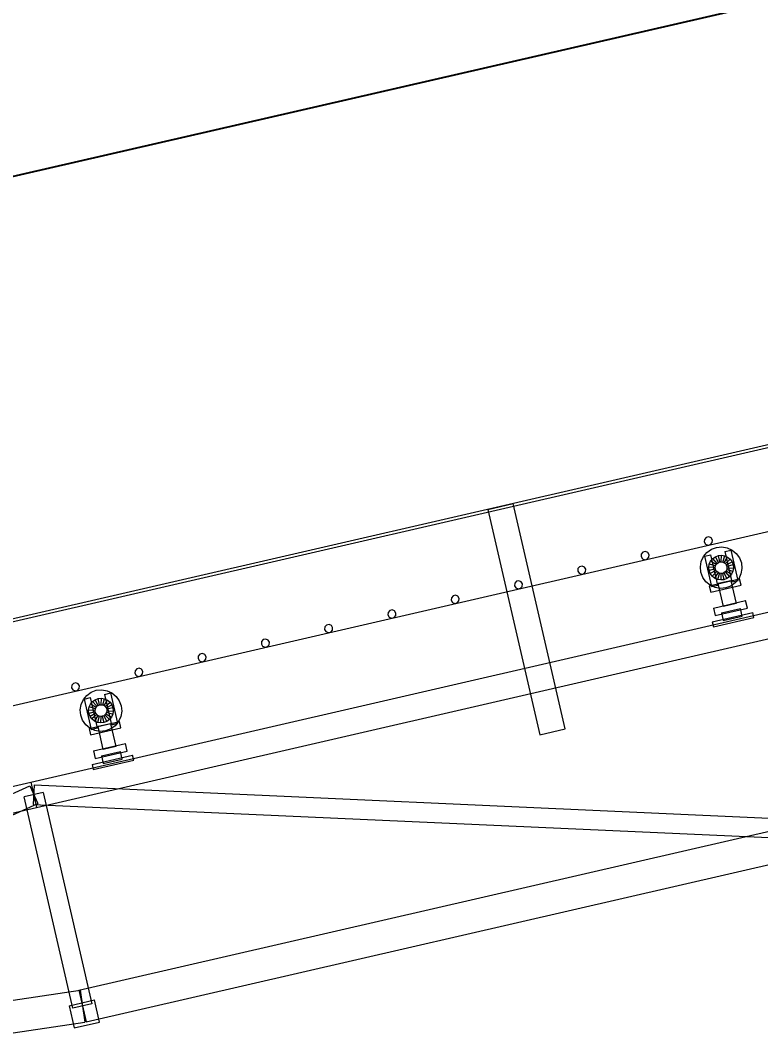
# Model space of a CAD drawing. Header units: millimetres. Extents: x -1970 to 59977, y -65068 to 6837.
# Drawn here: x 28597 to 29737, y 719 to 2278 of the extents above; entities that cross this region are included whole.
import ezdxf

# ---------------------------------------------------------------- set-up
doc = ezdxf.new("R2010")
doc.units = ezdxf.units.MM
doc.layers.add('COTAS_P', color=1, linetype='Continuous', lineweight=0)
doc.layers.add('lateral_C03', color=7, linetype='Continuous', lineweight=0)
doc.dimstyles.new('R19_100', dxfattribs={"dimtxt": 250, "dimasz": 150, "dimexe": 150, "dimexo": 80, "dimgap": 100, "dimtad": 1, "dimtih": 1, "dimtoh": 1, "dimdsep": 46, "dimcen": 0.09, "dimadec": 0, "dimazin": 0, "dimtfac": 1, "dimtdec": 4, "dimtofl": 0, "dimtmove": 0, "dimatfit": 3, "dimfxl": 1, "dimtolj": 1, "dimtzin": 0, "dimarcsym": 0})

# ---------------------------------------------------------------- blocks, each defined once
blk = doc.blocks.new('*D9')
at = {"layer": 'COTAS_P', "color": 0, "lineweight": -2, "transparency": 16777216}
for p, q in [((38921.3, 3578), (38703.4, 4523.2)), ((27384.7, 1760.7), (38591, 4343.3)), ((27422.7, 928), (27204.9, 1873.2))]:
    blk.add_line(p, q, dxfattribs=at)
at = {"layer": 'COTAS_P', "color": 0, "transparency": 16777216}
for points in [[(38585.4, 4367.7), (38596.6, 4319), (38737.1, 4377)], [(27379.1, 1785.1), (27390.3, 1736.3), (27238.5, 1727)]]:
    blk.add_solid(points, dxfattribs=at)
at = {"layer": 'Defpoints', "color": 0, "transparency": 16777216}
for p in [(38737.1, 4377), (38939.3, 3500), (27440.7, 850)]:
    blk.add_point(p, dxfattribs=at)

msp = doc.modelspace()

# ---------------------------------------------------------------- linework, layer by layer
at = {"layer": 'lateral_C03'}
for p, q in [((38691.362, 3685.056), (27582.557, 1124.887)), ((27583.456, 1120.989), (38692.26, 3681.159)), ((27611.752, 998.208), (38720.557, 3558.377)), ((29317.09, 1524.633), (29356.068, 1533.616)), ((29436.017, 1186.709), (29356.068, 1533.616)), ((29317.09, 1524.633), (29397.039, 1177.726)), ((29653.417, 1481.45), (29650.841, 1478.489)), ((29657.241, 1482.331), (29653.417, 1481.45)), ((29660.853, 1480.796), (29657.241, 1482.331)), ((29650.841, 1478.489), (29650.497, 1474.58)), ((29650.497, 1474.58), (29652.517, 1471.215)), ((29652.517, 1471.215), (29656.129, 1469.68)), ((29656.129, 1469.68), (29659.953, 1470.561)), ((29659.953, 1470.561), (29662.529, 1473.522)), ((29662.873, 1477.432), (29660.853, 1480.796)), ((29661.377, 1463.294), (29669.203, 1466.217)), ((29662.529, 1473.522), (29662.873, 1477.432)), ((29669.203, 1466.217), (29677.519, 1467.014)), ((29677.519, 1467.014), (29685.757, 1465.632)), ((29685.757, 1465.632), (29693.357, 1462.165)), ((29553.395, 1456.031), (29553.051, 1452.122)), ((29553.051, 1452.122), (29555.071, 1448.757)), ((29555.971, 1458.992), (29553.395, 1456.031)), ((29559.795, 1459.874), (29555.971, 1458.992)), ((29563.407, 1458.339), (29559.795, 1459.874)), ((29562.508, 1448.104), (29565.084, 1451.065)), ((29565.427, 1454.974), (29563.407, 1458.339)), ((29565.084, 1451.065), (29565.427, 1454.974)), ((29645.791, 1444.402), (29649.258, 1452.002)), ((29649.258, 1452.002), (29654.575, 1458.446)), ((29650.761, 1452.731), (29660.505, 1454.976)), ((29650.761, 1452.731), (29661.54, 1405.957)), ((29654.575, 1458.446), (29661.377, 1463.294)), ((29671.285, 1408.202), (29660.505, 1454.976)), ((29663.437, 1448.935), (29667.476, 1451.814)), ((29667.476, 1451.814), (29672.123, 1453.549)), ((29672.167, 1442.982), (29667.476, 1451.814)), ((29672.123, 1453.549), (29677.06, 1454.022)), ((29674.368, 1443.804), (29672.123, 1453.549)), ((29676.707, 1444.029), (29677.06, 1454.022)), ((29677.06, 1454.022), (29681.952, 1453.202)), ((29679.024, 1443.64), (29681.952, 1453.202)), ((29681.162, 1442.665), (29686.464, 1451.143)), ((29681.943, 1459.917), (29691.688, 1462.163)), ((29681.943, 1459.917), (29692.723, 1413.143)), ((29681.952, 1453.202), (29686.464, 1451.143)), ((29686.464, 1451.143), (29690.29, 1447.987)), ((29702.467, 1415.389), (29691.688, 1462.163)), ((29693.357, 1462.165), (29699.801, 1456.849)), ((29699.801, 1456.849), (29704.65, 1450.046)), ((29704.65, 1450.046), (29707.572, 1442.221)), ((29458.525, 1436.535), (29455.949, 1433.574)), ((29462.35, 1437.416), (29458.525, 1436.535)), ((29465.961, 1435.881), (29462.35, 1437.416)), ((29467.981, 1432.516), (29465.961, 1435.881)), ((29555.071, 1448.757), (29558.683, 1447.222)), ((29558.683, 1447.222), (29562.508, 1448.104)), ((29644.409, 1436.163), (29645.791, 1444.402)), ((29645.207, 1427.848), (29644.409, 1436.163)), ((29657.401, 1435.705), (29658.222, 1440.596)), ((29667.395, 1435.352), (29657.401, 1435.705)), ((29657.875, 1430.767), (29657.401, 1435.705)), ((29658.222, 1440.596), (29660.28, 1445.109)), ((29667.784, 1437.669), (29658.222, 1440.596)), ((29660.28, 1445.109), (29663.437, 1448.935)), ((29668.759, 1439.806), (29660.28, 1445.109)), ((29670.254, 1441.619), (29663.437, 1448.935)), ((29667.395, 1435.352), (29667.784, 1437.669)), ((29667.619, 1433.013), (29667.395, 1435.352)), ((29667.784, 1437.669), (29668.759, 1439.806)), ((29668.759, 1439.806), (29670.254, 1441.619)), ((29670.254, 1441.619), (29672.167, 1442.982)), ((29672.167, 1442.982), (29674.368, 1443.804)), ((29674.368, 1443.804), (29676.707, 1444.029)), ((29676.707, 1444.029), (29679.024, 1443.64)), ((29679.024, 1443.64), (29681.162, 1442.665)), ((29681.162, 1442.665), (29682.974, 1441.17)), ((29682.974, 1441.17), (29690.29, 1447.987)), ((29682.974, 1441.17), (29684.338, 1439.256)), ((29684.338, 1439.256), (29693.169, 1443.948)), ((29684.338, 1439.256), (29685.16, 1437.055)), ((29685.384, 1434.717), (29684.995, 1432.4)), ((29694.904, 1439.301), (29685.16, 1437.055)), ((29685.16, 1437.055), (29685.384, 1434.717)), ((29685.384, 1434.717), (29695.378, 1434.364)), ((29690.29, 1447.987), (29693.169, 1443.948)), ((29693.169, 1443.948), (29694.904, 1439.301)), ((29694.904, 1439.301), (29695.378, 1434.364)), ((29707.572, 1442.221), (29708.37, 1433.905)), ((29455.949, 1433.574), (29455.606, 1429.664)), ((29455.606, 1429.664), (29457.626, 1426.3)), ((29457.626, 1426.3), (29461.238, 1424.765)), ((29461.238, 1424.765), (29465.062, 1425.646)), ((29465.062, 1425.646), (29467.638, 1428.607)), ((29467.638, 1428.607), (29467.981, 1432.516)), ((29648.129, 1420.022), (29645.207, 1427.848)), ((29652.978, 1413.219), (29648.129, 1420.022)), ((29667.619, 1433.013), (29657.875, 1430.767)), ((29659.61, 1426.121), (29657.875, 1430.767)), ((29668.441, 1430.812), (29659.61, 1426.121)), ((29662.489, 1422.082), (29659.61, 1426.121)), ((29669.805, 1428.899), (29662.489, 1422.082)), ((29666.315, 1418.925), (29662.489, 1422.082)), ((29671.617, 1427.404), (29666.315, 1418.925)), ((29670.827, 1416.867), (29666.315, 1418.925)), ((29668.441, 1430.812), (29667.619, 1433.013)), ((29669.805, 1428.899), (29668.441, 1430.812)), ((29671.617, 1427.404), (29669.805, 1428.899)), ((29673.755, 1426.428), (29670.827, 1416.867)), ((29673.755, 1426.428), (29671.617, 1427.404)), ((29676.072, 1426.04), (29673.755, 1426.428)), ((29676.072, 1426.04), (29675.719, 1416.046)), ((29678.411, 1426.264), (29676.072, 1426.04)), ((29680.612, 1427.086), (29678.411, 1426.264)), ((29678.411, 1426.264), (29680.656, 1416.52)), ((29682.525, 1428.45), (29680.612, 1427.086)), ((29680.612, 1427.086), (29685.303, 1418.255)), ((29684.02, 1430.262), (29682.525, 1428.45)), ((29682.525, 1428.45), (29689.342, 1421.134)), ((29684.995, 1432.4), (29684.02, 1430.262)), ((29684.02, 1430.262), (29692.498, 1424.96)), ((29684.995, 1432.4), (29694.557, 1429.472)), ((29689.342, 1421.134), (29685.303, 1418.255)), ((29692.498, 1424.96), (29689.342, 1421.134)), ((29694.557, 1429.472), (29692.498, 1424.96)), ((29695.378, 1434.364), (29694.557, 1429.472)), ((29706.988, 1425.667), (29703.52, 1418.066)), ((29708.37, 1433.905), (29706.988, 1425.667)), ((29358.504, 1411.116), (29358.16, 1407.207)), ((29358.16, 1407.207), (29360.18, 1403.842)), ((29361.08, 1414.077), (29358.504, 1411.116)), ((29360.18, 1403.842), (29363.792, 1402.307)), ((29364.904, 1414.958), (29361.08, 1414.077)), ((29368.516, 1413.424), (29364.904, 1414.958)), ((29367.616, 1403.188), (29370.192, 1406.149)), ((29370.536, 1410.059), (29368.516, 1413.424)), ((29370.192, 1406.149), (29370.536, 1410.059)), ((29659.422, 1407.903), (29652.978, 1413.219)), ((29658.168, 1407.232), (29704.942, 1418.012)), ((29658.168, 1407.232), (29660.414, 1397.487)), ((29667.022, 1404.436), (29659.422, 1407.903)), ((29660.414, 1397.487), (29707.187, 1408.267)), ((29661.54, 1405.957), (29671.285, 1408.202)), ((29675.26, 1403.054), (29667.022, 1404.436)), ((29675.719, 1416.046), (29670.827, 1416.867)), ((29691.299, 1414.867), (29671.81, 1410.376)), ((29679.895, 1375.296), (29671.81, 1410.376)), ((29683.576, 1403.852), (29675.26, 1403.054)), ((29680.656, 1416.52), (29675.719, 1416.046)), ((29685.303, 1418.255), (29680.656, 1416.52)), ((29691.402, 1406.774), (29683.576, 1403.852)), ((29691.299, 1414.867), (29699.384, 1379.787)), ((29698.204, 1411.623), (29691.402, 1406.774)), ((29692.723, 1413.143), (29702.467, 1415.389)), ((29703.52, 1418.066), (29698.204, 1411.623)), ((29707.187, 1408.267), (29704.942, 1418.012)), ((29261.058, 1388.658), (29260.715, 1384.749)), ((29263.634, 1391.619), (29261.058, 1388.658)), ((29267.458, 1392.501), (29263.634, 1391.619)), ((29271.07, 1390.966), (29267.458, 1392.501)), ((29273.09, 1387.601), (29271.07, 1390.966)), ((29363.792, 1402.307), (29367.616, 1403.188)), ((28613.383, 1104.875), (29782.73, 1374.366)), ((29260.715, 1384.749), (29262.735, 1381.384)), ((29262.735, 1381.384), (29266.346, 1379.849)), ((29266.346, 1379.849), (29270.171, 1380.731)), ((29270.171, 1380.731), (29272.747, 1383.692)), ((29272.747, 1383.692), (29273.09, 1387.601)), ((29664.664, 1372.812), (29714.166, 1384.22)), ((29664.664, 1372.812), (29667.359, 1361.118)), ((29667.359, 1361.118), (29716.861, 1372.527)), ((29677.044, 1365.403), (29706.277, 1372.14)), ((29699.384, 1379.787), (29679.895, 1375.296)), ((29708.972, 1360.446), (29706.277, 1372.14)), ((29716.861, 1372.527), (29714.166, 1384.22)), ((29163.612, 1366.201), (29163.269, 1362.291)), ((29163.269, 1362.291), (29165.289, 1358.927)), ((29166.188, 1369.162), (29163.612, 1366.201)), ((29165.289, 1358.927), (29168.901, 1357.392)), ((29170.013, 1370.043), (29166.188, 1369.162)), ((29168.901, 1357.392), (29172.725, 1358.273)), ((29173.624, 1368.508), (29170.013, 1370.043)), ((29172.725, 1358.273), (29175.301, 1361.234)), ((29175.644, 1365.144), (29173.624, 1368.508)), ((29175.301, 1361.234), (29175.644, 1365.144)), ((29662.724, 1351.84), (29725.089, 1366.213)), ((29664.52, 1344.045), (29726.886, 1358.417)), ((29677.044, 1365.403), (29679.739, 1353.709)), ((29679.739, 1353.709), (29708.972, 1360.446)), ((29726.886, 1358.417), (29725.089, 1366.213)), ((29066.167, 1343.743), (29065.823, 1339.834)), ((29068.743, 1346.704), (29066.167, 1343.743)), ((29072.567, 1347.585), (29068.743, 1346.704)), ((29076.179, 1346.051), (29072.567, 1347.585)), ((29078.199, 1342.686), (29076.179, 1346.051)), ((29077.855, 1338.776), (29078.199, 1342.686)), ((29662.724, 1351.84), (29664.52, 1344.045)), ((28622.366, 1065.896), (29791.713, 1335.388)), ((29065.823, 1339.834), (29067.843, 1336.469)), ((29067.843, 1336.469), (29071.455, 1334.934)), ((29071.455, 1334.934), (29075.279, 1335.816)), ((29075.279, 1335.816), (29077.855, 1338.776)), ((28968.721, 1321.286), (28968.378, 1317.376)), ((28968.378, 1317.376), (28970.398, 1314.011)), ((28971.297, 1324.246), (28968.721, 1321.286)), ((28970.398, 1314.011), (28974.009, 1312.477)), ((28975.121, 1325.128), (28971.297, 1324.246)), ((28974.009, 1312.477), (28977.834, 1313.358)), ((28978.733, 1323.593), (28975.121, 1325.128)), ((28977.834, 1313.358), (28980.41, 1316.319)), ((28980.753, 1320.228), (28978.733, 1323.593)), ((28980.41, 1316.319), (28980.753, 1320.228)), ((28871.275, 1298.828), (28870.932, 1294.919)), ((28870.932, 1294.919), (28872.952, 1291.554)), ((28873.851, 1301.789), (28871.275, 1298.828)), ((28877.676, 1302.67), (28873.851, 1301.789)), ((28881.288, 1301.135), (28877.676, 1302.67)), ((28883.308, 1297.771), (28881.288, 1301.135)), ((28882.964, 1293.861), (28883.308, 1297.771)), ((28776.406, 1279.331), (28773.83, 1276.37)), ((28780.23, 1280.213), (28776.406, 1279.331)), ((28783.842, 1278.678), (28780.23, 1280.213)), ((28785.862, 1275.313), (28783.842, 1278.678)), ((28872.952, 1291.554), (28876.564, 1290.019)), ((28876.564, 1290.019), (28880.388, 1290.9)), ((28880.388, 1290.9), (28882.964, 1293.861)), ((28773.83, 1276.37), (28773.486, 1272.461)), ((28773.486, 1272.461), (28775.506, 1269.096)), ((28775.506, 1269.096), (28779.118, 1267.561)), ((28779.118, 1267.561), (28782.942, 1268.443)), ((28782.942, 1268.443), (28785.518, 1271.404)), ((28785.518, 1271.404), (28785.862, 1275.313)), ((28676.384, 1253.913), (28676.041, 1250.003)), ((28676.041, 1250.003), (28678.061, 1246.639)), ((28678.96, 1256.874), (28676.384, 1253.913)), ((28682.784, 1257.755), (28678.96, 1256.874)), ((28686.396, 1256.22), (28682.784, 1257.755)), ((28685.497, 1245.985), (28688.073, 1248.946)), ((28688.416, 1252.855), (28686.396, 1256.22)), ((28688.073, 1248.946), (28688.416, 1252.855)), ((28678.061, 1246.639), (28681.673, 1245.104)), ((28681.673, 1245.104), (28685.497, 1245.985)), ((28690.824, 1224.317), (28694.291, 1231.917)), ((28694.291, 1231.917), (28699.607, 1238.361)), ((28695.793, 1232.646), (28705.538, 1234.892)), ((28695.793, 1232.646), (28706.573, 1185.872)), ((28699.607, 1238.361), (28706.41, 1243.21)), ((28716.317, 1188.118), (28705.538, 1234.892)), ((28706.41, 1243.21), (28714.236, 1246.132)), ((28708.469, 1228.85), (28712.509, 1231.729)), ((28712.509, 1231.729), (28717.155, 1233.464)), ((28717.2, 1222.898), (28712.509, 1231.729)), ((28714.236, 1246.132), (28722.551, 1246.93)), ((28717.155, 1233.464), (28722.092, 1233.938)), ((28719.401, 1223.72), (28717.155, 1233.464)), ((28721.74, 1223.944), (28722.092, 1233.938)), ((28722.092, 1233.938), (28726.984, 1233.117)), ((28722.551, 1246.93), (28730.79, 1245.548)), ((28724.057, 1223.555), (28726.984, 1233.117)), ((28726.976, 1239.832), (28736.72, 1242.078)), ((28726.976, 1239.832), (28737.755, 1193.058)), ((28726.984, 1233.117), (28731.497, 1231.059)), ((28730.79, 1245.548), (28738.39, 1242.08)), ((28747.5, 1195.304), (28736.72, 1242.078)), ((28738.39, 1242.08), (28744.834, 1236.764)), ((28744.834, 1236.764), (28749.682, 1229.962)), ((28689.442, 1216.079), (28690.824, 1224.317)), ((28702.434, 1215.62), (28703.254, 1220.512)), ((28703.254, 1220.512), (28705.313, 1225.024)), ((28712.816, 1217.584), (28703.254, 1220.512)), ((28705.313, 1225.024), (28708.469, 1228.85)), ((28713.791, 1219.722), (28705.313, 1225.024)), ((28715.287, 1221.534), (28708.469, 1228.85)), ((28712.428, 1215.267), (28712.816, 1217.584)), ((28712.816, 1217.584), (28713.791, 1219.722)), ((28713.791, 1219.722), (28715.287, 1221.534)), ((28715.287, 1221.534), (28717.2, 1222.898)), ((28717.2, 1222.898), (28719.401, 1223.72)), ((28719.401, 1223.72), (28721.74, 1223.944)), ((28721.74, 1223.944), (28724.057, 1223.555)), ((28724.057, 1223.555), (28726.194, 1222.58)), ((28726.194, 1222.58), (28731.497, 1231.059)), ((28726.194, 1222.58), (28728.007, 1221.085)), ((28728.007, 1221.085), (28735.323, 1227.902)), ((28728.007, 1221.085), (28729.37, 1219.172)), ((28729.37, 1219.172), (28738.202, 1223.863)), ((28729.37, 1219.172), (28730.192, 1216.971)), ((28739.937, 1219.216), (28730.192, 1216.971)), ((28730.192, 1216.971), (28730.416, 1214.632)), ((28731.497, 1231.059), (28735.323, 1227.902)), ((28735.323, 1227.902), (28738.202, 1223.863)), ((28738.202, 1223.863), (28739.937, 1219.216)), ((28739.937, 1219.216), (28740.41, 1214.279)), ((28749.682, 1229.962), (28752.605, 1222.136)), ((28752.605, 1222.136), (28753.402, 1213.82)), ((28690.239, 1207.763), (28689.442, 1216.079)), ((28693.162, 1199.937), (28690.239, 1207.763)), ((28712.428, 1215.267), (28702.434, 1215.62)), ((28702.907, 1210.683), (28702.434, 1215.62)), ((28712.652, 1212.928), (28702.907, 1210.683)), ((28704.643, 1206.036), (28702.907, 1210.683)), ((28713.474, 1210.727), (28704.643, 1206.036)), ((28707.521, 1201.997), (28704.643, 1206.036)), ((28714.838, 1208.814), (28707.521, 1201.997)), ((28711.347, 1198.84), (28707.521, 1201.997)), ((28716.65, 1207.319), (28711.347, 1198.84)), ((28712.652, 1212.928), (28712.428, 1215.267)), ((28713.474, 1210.727), (28712.652, 1212.928)), ((28714.838, 1208.814), (28713.474, 1210.727)), ((28716.65, 1207.319), (28714.838, 1208.814)), ((28718.787, 1206.344), (28715.86, 1196.782)), ((28718.787, 1206.344), (28716.65, 1207.319)), ((28721.105, 1205.955), (28718.787, 1206.344)), ((28721.105, 1205.955), (28720.752, 1195.961)), ((28723.443, 1206.179), (28721.105, 1205.955)), ((28725.644, 1207.001), (28723.443, 1206.179)), ((28723.443, 1206.179), (28725.689, 1196.435)), ((28727.558, 1208.365), (28725.644, 1207.001)), ((28725.644, 1207.001), (28730.336, 1198.17)), ((28729.053, 1210.177), (28727.558, 1208.365)), ((28727.558, 1208.365), (28734.375, 1201.049)), ((28730.028, 1212.315), (28729.053, 1210.177)), ((28729.053, 1210.177), (28737.531, 1204.875)), ((28730.416, 1214.632), (28730.028, 1212.315)), ((28730.028, 1212.315), (28739.59, 1209.387)), ((28734.375, 1201.049), (28730.336, 1198.17)), ((28730.416, 1214.632), (28740.41, 1214.279)), ((28737.531, 1204.875), (28734.375, 1201.049)), ((28739.59, 1209.387), (28737.531, 1204.875)), ((28740.41, 1214.279), (28739.59, 1209.387)), ((28752.02, 1205.582), (28748.553, 1197.982)), ((28753.402, 1213.82), (28752.02, 1205.582)), ((28698.01, 1193.135), (28693.162, 1199.937)), ((28704.454, 1187.818), (28698.01, 1193.135)), ((28703.2, 1187.147), (28749.974, 1197.927)), ((28703.2, 1187.147), (28705.446, 1177.403)), ((28712.054, 1184.351), (28704.454, 1187.818)), ((28705.446, 1177.403), (28752.22, 1188.182)), ((28706.573, 1185.872), (28716.317, 1188.118)), ((28715.86, 1196.782), (28711.347, 1198.84)), ((28720.752, 1195.961), (28715.86, 1196.782)), ((28736.332, 1194.783), (28716.843, 1190.291)), ((28724.928, 1155.211), (28716.843, 1190.291)), ((28725.689, 1196.435), (28720.752, 1195.961)), ((28730.336, 1198.17), (28725.689, 1196.435)), ((28736.434, 1186.689), (28728.609, 1183.767)), ((28736.332, 1194.783), (28744.417, 1159.702)), ((28743.237, 1191.538), (28736.434, 1186.689)), ((28737.755, 1193.058), (28747.5, 1195.304)), ((28748.553, 1197.982), (28743.237, 1191.538)), ((28752.22, 1188.182), (28749.974, 1197.927)), ((29397.039, 1177.726), (29436.017, 1186.709)), ((28720.293, 1182.969), (28712.054, 1184.351)), ((28728.609, 1183.767), (28720.293, 1182.969)), ((28709.696, 1152.727), (28759.199, 1164.135)), ((28744.417, 1159.702), (28724.928, 1155.211)), ((28761.894, 1152.442), (28759.199, 1164.135)), ((28707.756, 1131.755), (28770.122, 1146.128)), ((28709.553, 1123.96), (28771.918, 1138.333)), ((28709.696, 1152.727), (28712.391, 1141.033)), ((28712.391, 1141.033), (28761.894, 1152.442)), ((28722.076, 1145.318), (28751.31, 1152.055)), ((28722.076, 1145.318), (28724.771, 1133.624)), ((28724.771, 1133.624), (28754.005, 1140.362)), ((28754.005, 1140.362), (28751.31, 1152.055)), ((28771.918, 1138.333), (28770.122, 1146.128)), ((28707.756, 1131.755), (28709.553, 1123.96)), ((27444.035, 835.383), (28613.383, 1104.875)), ((27496.255, 595.697), (28611.704, 1099.058)), ((28611.704, 1099.058), (28624.044, 1071.713)), ((28613.383, 1104.875), (28622.366, 1065.896)), ((28618.548, 1100.37), (28617.2, 1070.401)), ((28618.548, 1100.37), (29862.904, 1044.393)), ((28632.491, 1088.754), (28603.257, 1082.017)), ((28678.266, 756.548), (28603.257, 1082.017)), ((28632.491, 1088.754), (28707.499, 763.286)), ((27453.018, 796.405), (28622.366, 1065.896)), ((27508.594, 568.352), (28624.044, 1071.713)), ((28617.2, 1070.401), (29861.556, 1014.424)), ((28687.268, 784.278), (29856.616, 1053.77)), ((28698.497, 735.556), (29867.845, 1005.047)), ((27498.73, 606.75), (28689.188, 784.643)), ((28687.268, 784.278), (28698.497, 735.556)), ((28689.188, 784.643), (28696.577, 735.192)), ((28672.271, 760.298), (28711.249, 769.281)), ((28719.109, 735.175), (28711.249, 769.281)), ((28672.271, 760.298), (28680.131, 726.192)), ((28707.499, 763.286), (28678.266, 756.548)), ((27506.119, 557.299), (28696.577, 735.192)), ((28680.131, 726.192), (28719.109, 735.175))]:
    msp.add_line(p, q, dxfattribs=at)

# ---------------------------------------------------------------- dimensions: what is measured, and where the dimension line sits
at = {"layer": 'COTAS_P'}
dim = msp.add_aligned_dim(p1=(27440.666, 850), p2=(38939.253, 3500), distance=900, text='<> P', dimstyle='R19_100', dxfattribs=at)
dim.commit()
dim.dimension.update_dxf_attribs({"geometry": '*D9', "text_midpoint": (32987.841, 3052.011)})

doc.saveas('drawing.dxf')
